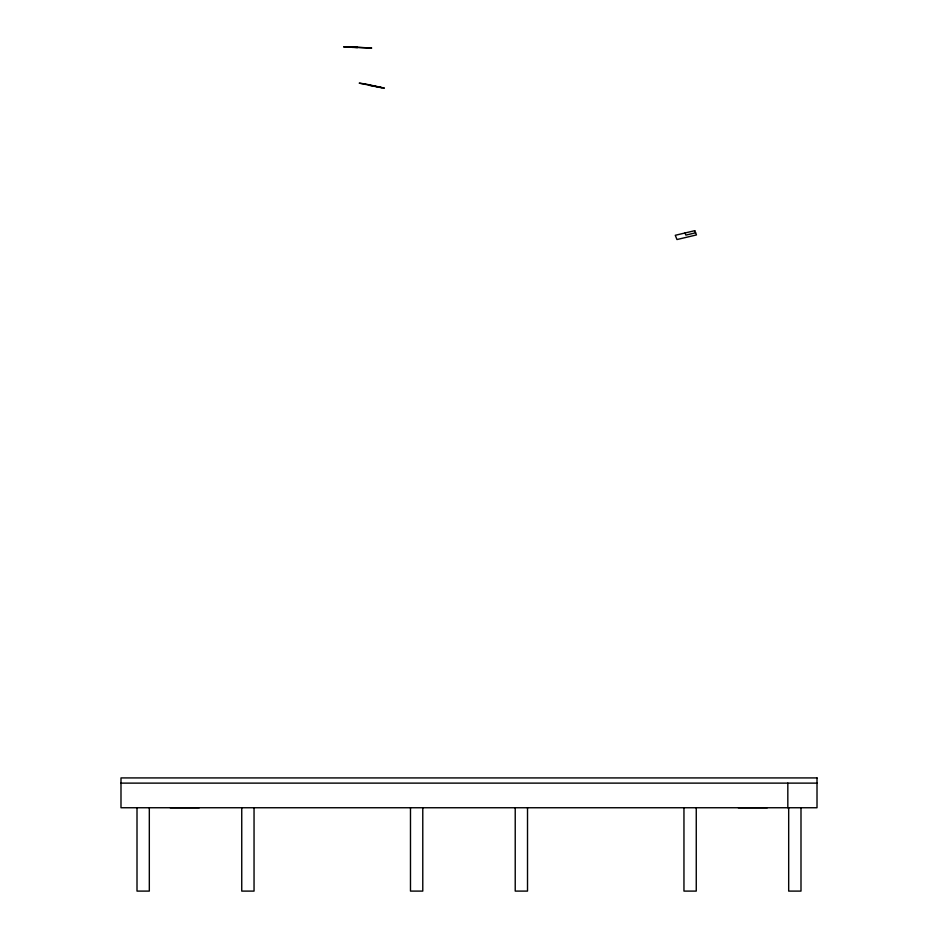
<?xml version="1.0" encoding="UTF-8"?>
<svg xmlns="http://www.w3.org/2000/svg" width="938" height="938" viewBox="0 0 938 938"><rect width="100%" height="100%" fill="white"/><g stroke="black" fill="none" stroke-linecap="round" stroke-linejoin="round"><path stroke-width="1.41" d="M695.609 232.8L685.866 235.11L685.01 232.987M120.99 783.124L817.01 783.124M170.235 807.747L199.266 807.747M738.312 807.747L767.343 807.747M351.996 47.369L357.671 47.486L349.311 47.006M368.869 85.241L381.449 87.726M800.993 807.747L800.993 891.1L788.682 891.1L788.682 807.747M787.826 783.124L787.826 807.747M696.254 807.747L696.254 891.1L683.954 891.1L683.954 807.747M527.519 807.747L527.519 891.1L515.22 891.1L515.22 807.747M422.78 807.747L422.78 891.1L410.481 891.1L410.481 807.747M254.046 807.747L254.046 891.1L241.746 891.1L241.746 807.747M149.318 807.747L149.318 891.1L137.007 891.1L137.007 807.747M694.753 230.678L675.266 235.297L676.978 239.542L696.477 234.922L694.753 230.678M817.01 777.919L120.99 777.919L120.99 807.747L817.01 807.747L817.01 777.919M354.998 47.123L343.636 46.9L371.718 48.061L354.998 47.123M365.058 83.928L359.207 83.154L384.369 88.113L365.058 83.928"/></g></svg>
